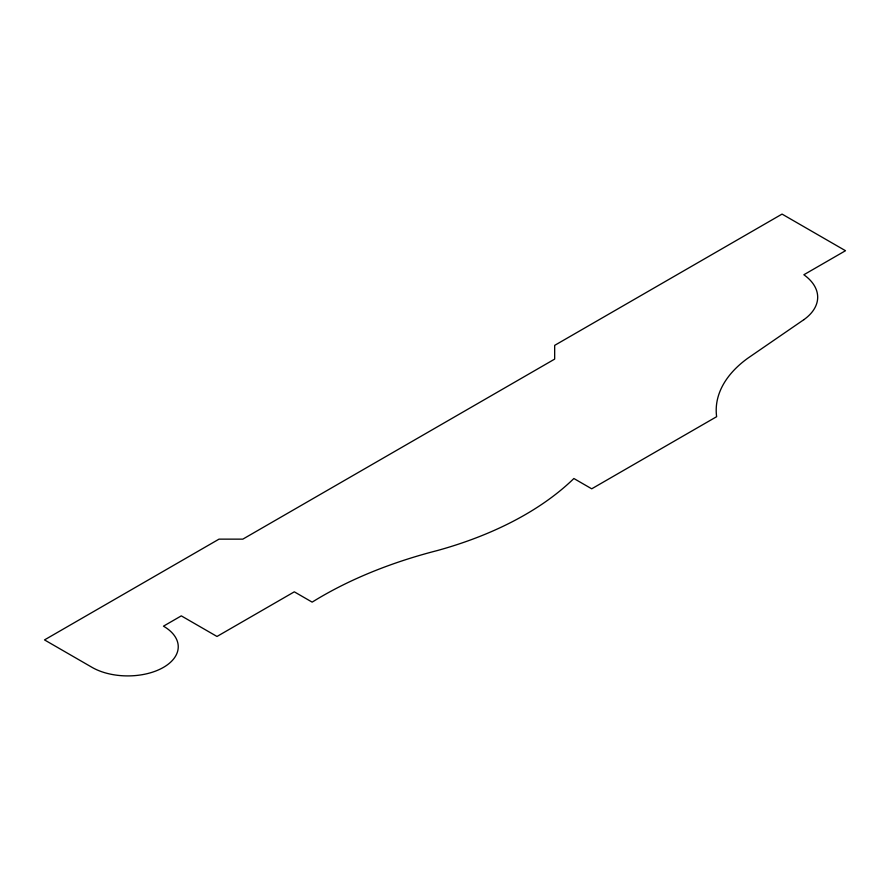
<?xml version="1.0" encoding="UTF-8"?>
<svg xmlns="http://www.w3.org/2000/svg" width="890" height="890" viewBox="0 0 890 890"><rect width="100%" height="100%" fill="white"/><g stroke="black" fill="none" stroke-linecap="round" stroke-linejoin="round"><path stroke-width="1.33" d="M803.926 319.632L747.778 358.236A144.525 83.449 0 0 0 716.628 416.698L591.716 488.81L573.872 478.509A318.119 183.663 0 0 1 437.068 550.621A382.3 220.72 0 0 0 312.156 602.13L294.312 591.828L216.993 636.472L181.304 615.869L163.46 626.171A50.474 29.136 0 0 1 163.46 667.378A50.474 29.136 0 0 1 92.082 667.378L44.5 639.91L219.029 539.14L242.825 539.14L554.67 359.104L554.67 345.365L782.054 214.09L845.5 250.713L803.859 274.754A61.655 35.6 0 0 1 803.926 319.632"/></g></svg>
